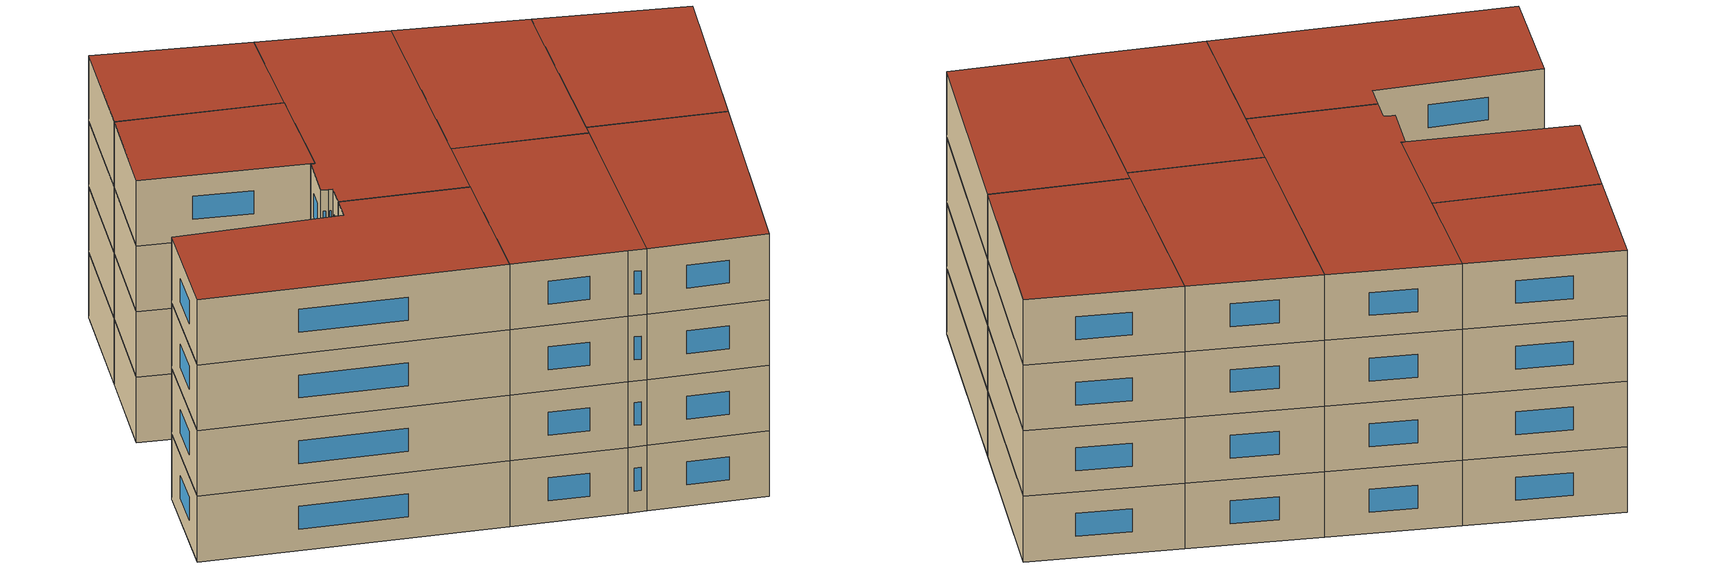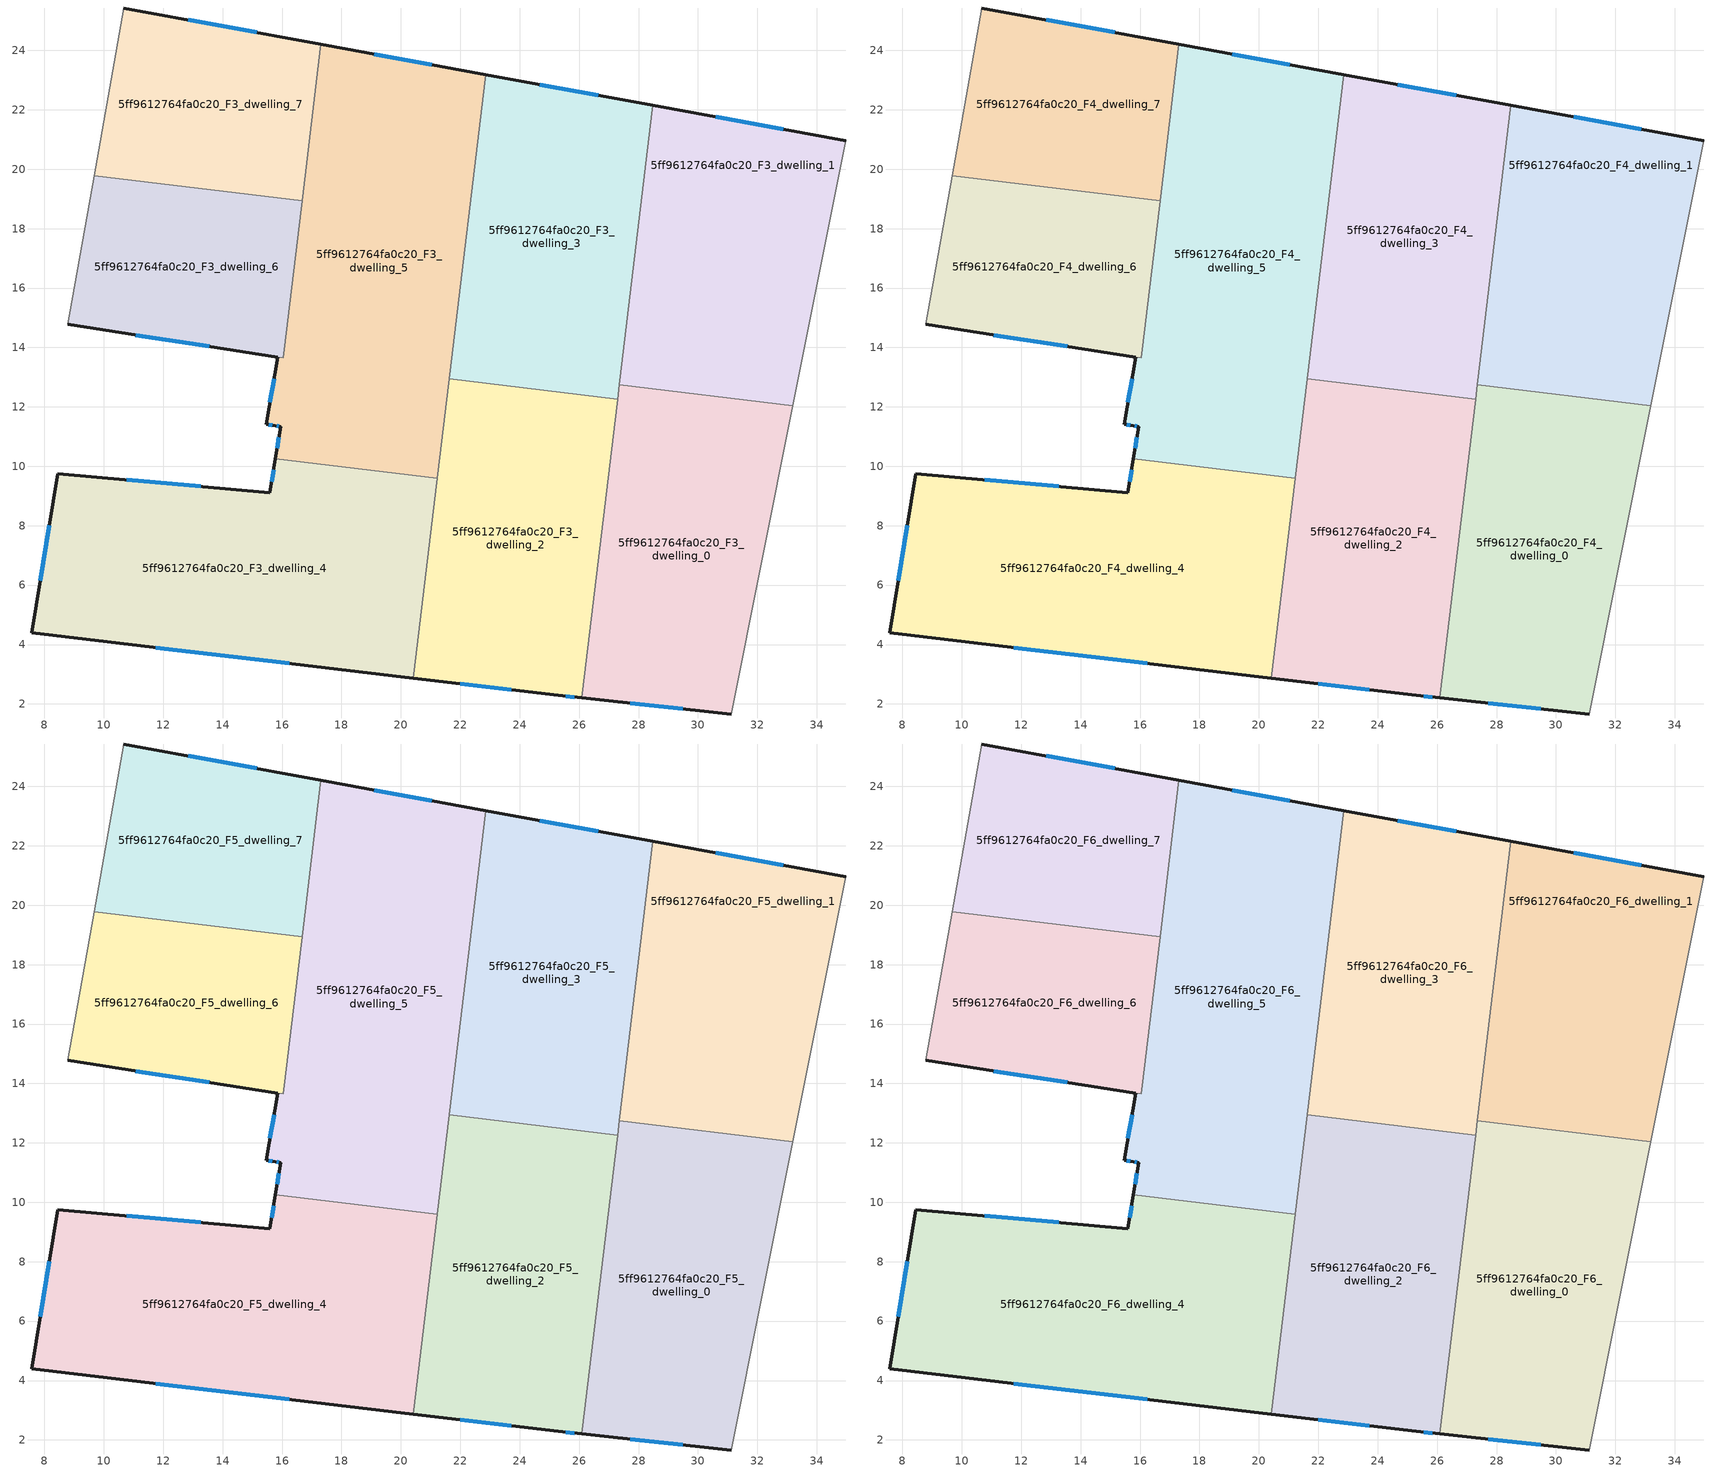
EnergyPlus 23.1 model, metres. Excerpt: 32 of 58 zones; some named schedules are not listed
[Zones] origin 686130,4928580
5ff9612764fa0c20_F3_dwelling_0
 floor to 5ff9612764fa0c20_F2_dwelling_0 (EU_floor_Construction): 33.2,12.04 31.12,1.66 26.09,2.2 27.35,12.74 z9
 wall outside (EU_wall_Construction): 26.09,2.2 31.12,1.66 z9:12
 wall adiabatic (EU_wall_Construction): 31.12,1.66 33.2,12.04 z9:12
 wall to 5ff9612764fa0c20_F3_dwelling_1 (EU_wall_Construction): 33.2,12.04 27.35,12.74 z9:12
 wall to 5ff9612764fa0c20_F3_dwelling_2 (EU_wall_Construction): 27.29,12.26 26.09,2.2 z9:12
 wall to 5ff9612764fa0c20_F3_dwelling_3 (EU_wall_Construction): 27.35,12.74 27.29,12.26 z9:12
 window (EU_Window_Construction): 27.73,2.03 29.48,1.84 z9.98:11.02
5ff9612764fa0c20_F3_dwelling_1
 floor to 5ff9612764fa0c20_F2_dwelling_1 (EU_floor_Construction): 34.98,20.96 33.2,12.04 27.35,12.74 28.48,22.15 z9
 wall outside (EU_wall_Construction): 34.98,20.96 28.48,22.15 z9:12
 wall adiabatic (EU_wall_Construction): 33.2,12.04 34.98,20.96 z9:12
 wall to 5ff9612764fa0c20_F3_dwelling_3 (EU_wall_Construction): 28.48,22.15 27.35,12.74 z9:12
 window (EU_Window_Construction): 32.86,21.34 30.59,21.76 z9.98:11.02
5ff9612764fa0c20_F3_dwelling_2
 floor to 5ff9612764fa0c20_F2_dwelling_2 (EU_floor_Construction): 27.29,12.26 26.09,2.2 25.3,2.29 20.42,2.87 21.62,12.94 z9
 wall outside (EU_wall_Construction): 20.42,2.87 25.3,2.29 26.09,2.2 z9:12
 wall to 5ff9612764fa0c20_F3_dwelling_3 (EU_wall_Construction): 27.29,12.26 21.62,12.94 z9:12
 wall to 5ff9612764fa0c20_F3_dwelling_4 (EU_wall_Construction): 21.22,9.6 20.42,2.87 z9:12
 wall to 5ff9612764fa0c20_F3_dwelling_5 (EU_wall_Construction): 21.62,12.94 21.22,9.6 z9:12
 window (EU_Window_Construction): 25.56,2.26 25.83,2.23 / 22.01,2.68 23.71,2.47 z9.98:11.02
5ff9612764fa0c20_F3_dwelling_3
 floor to 5ff9612764fa0c20_F2_dwelling_3 (EU_floor_Construction): 28.48,22.15 27.29,12.26 21.62,12.94 22.85,23.19 z9
 wall outside (EU_wall_Construction): 28.48,22.15 22.85,23.19 z9:12
 wall to 5ff9612764fa0c20_F3_dwelling_5 (EU_wall_Construction): 22.85,23.19 21.62,12.94 z9:12
 window (EU_Window_Construction): 26.65,22.49 24.68,22.85 z9.98:11.02
5ff9612764fa0c20_F3_dwelling_4
 floor to 5ff9612764fa0c20_F2_dwelling_4 (EU_floor_Construction): 21.22,9.6 20.42,2.87 7.57,4.4 8.45,9.76 15.59,9.12 15.77,10.25 z9
 wall outside (EU_wall_Construction): 15.77,10.25 15.59,9.12 8.45,9.76 7.57,4.4 20.42,2.87 z9:12
 wall to 5ff9612764fa0c20_F3_dwelling_5 (EU_wall_Construction): 21.22,9.6 15.77,10.25 z9:12
 window (EU_Window_Construction): 8.16,8.01 7.86,6.14 / 13.27,9.32 10.77,9.55 / 15.71,9.88 15.65,9.49 / 11.75,3.9 16.24,3.36 z9.98:11.02
5ff9612764fa0c20_F3_dwelling_5
 floor to 5ff9612764fa0c20_F2_dwelling_5 (EU_floor_Construction): 22.85,23.19 21.22,9.6 15.77,10.25 15.95,11.34 15.77,11.37 15.46,11.42 15.86,13.67 16.04,13.65 17.31,24.21 z9
 wall outside (EU_wall_Construction): 22.85,23.19 17.31,24.21 / 15.86,13.67 15.46,11.42 15.77,11.37 15.95,11.34 15.77,10.25 z9:12
 wall to 5ff9612764fa0c20_F3_dwelling_6 (EU_wall_Construction): 16.67,18.94 16.04,13.65 15.86,13.67 z9:12
 wall to 5ff9612764fa0c20_F3_dwelling_7 (EU_wall_Construction): 17.31,24.21 16.68,18.94 z9:12
 window (EU_Window_Construction): 21.05,23.52 19.11,23.88 / 15.89,10.98 15.83,10.61 / 15.83,11.36 15.89,11.35 / 15.56,11.4 15.67,11.38 / 15.73,12.94 15.59,12.15 z9.98:11.02
5ff9612764fa0c20_F3_dwelling_6
 floor to 5ff9612764fa0c20_F2_dwelling_6 (EU_floor_Construction): 16.68,18.94 16.04,13.65 15.85,13.68 8.78,14.78 9.67,19.78 z9
 wall outside (EU_wall_Construction): 8.78,14.78 15.85,13.68 z9:12
 wall adiabatic (EU_wall_Construction): 9.67,19.78 8.78,14.78 z9:12
 wall to 5ff9612764fa0c20_F3_dwelling_7 (EU_wall_Construction): 16.68,18.94 9.67,19.78 z9:12
 window (EU_Window_Construction): 11.08,14.42 13.55,14.03 z9.98:11.02
5ff9612764fa0c20_F3_dwelling_7
 floor to 5ff9612764fa0c20_F2_dwelling_7 (EU_floor_Construction): 17.31,24.21 16.68,18.94 9.67,19.78 10.68,25.43 z9
 wall outside (EU_wall_Construction): 17.31,24.21 10.68,25.43 z9:12
 wall adiabatic (EU_wall_Construction): 10.68,25.43 9.67,19.78 z9:12
 window (EU_Window_Construction): 15.15,24.6 12.83,25.03 z9.98:11.02
5ff9612764fa0c20_F4_dwelling_0
 floor to 5ff9612764fa0c20_F3_dwelling_0 (EU_floor_Construction): 33.2,12.04 31.12,1.66 26.09,2.2 27.35,12.74 z12
 wall outside (EU_wall_Construction): 26.09,2.2 31.12,1.66 z12:15
 wall adiabatic (EU_wall_Construction): 31.12,1.66 33.2,12.04 z12:15
 wall to 5ff9612764fa0c20_F4_dwelling_1 (EU_wall_Construction): 33.2,12.04 27.35,12.74 z12:15
 wall to 5ff9612764fa0c20_F4_dwelling_2 (EU_wall_Construction): 27.29,12.26 26.09,2.2 z12:15
 wall to 5ff9612764fa0c20_F4_dwelling_3 (EU_wall_Construction): 27.35,12.74 27.29,12.26 z12:15
 window (EU_Window_Construction): 27.73,2.03 29.48,1.84 z12.98:14.02
5ff9612764fa0c20_F4_dwelling_1
 floor to 5ff9612764fa0c20_F3_dwelling_1 (EU_floor_Construction): 34.98,20.96 33.2,12.04 27.35,12.74 28.48,22.15 z12
 wall outside (EU_wall_Construction): 34.98,20.96 28.48,22.15 z12:15
 wall adiabatic (EU_wall_Construction): 33.2,12.04 34.98,20.96 z12:15
 wall to 5ff9612764fa0c20_F4_dwelling_3 (EU_wall_Construction): 28.48,22.15 27.35,12.74 z12:15
 window (EU_Window_Construction): 32.86,21.34 30.59,21.76 z12.98:14.02
5ff9612764fa0c20_F4_dwelling_2
 floor to 5ff9612764fa0c20_F3_dwelling_2 (EU_floor_Construction): 27.29,12.26 26.09,2.2 25.3,2.29 20.42,2.87 21.62,12.94 z12
 wall outside (EU_wall_Construction): 20.42,2.87 25.3,2.29 26.09,2.2 z12:15
 wall to 5ff9612764fa0c20_F4_dwelling_3 (EU_wall_Construction): 27.29,12.26 21.62,12.94 z12:15
 wall to 5ff9612764fa0c20_F4_dwelling_4 (EU_wall_Construction): 21.22,9.6 20.42,2.87 z12:15
 wall to 5ff9612764fa0c20_F4_dwelling_5 (EU_wall_Construction): 21.62,12.94 21.22,9.6 z12:15
 window (EU_Window_Construction): 25.56,2.26 25.83,2.23 / 22.01,2.68 23.71,2.47 z12.98:14.02
5ff9612764fa0c20_F4_dwelling_3
 floor to 5ff9612764fa0c20_F3_dwelling_3 (EU_floor_Construction): 28.48,22.15 27.29,12.26 21.62,12.94 22.85,23.19 z12
 wall outside (EU_wall_Construction): 28.48,22.15 22.85,23.19 z12:15
 wall to 5ff9612764fa0c20_F4_dwelling_5 (EU_wall_Construction): 22.85,23.19 21.62,12.94 z12:15
 window (EU_Window_Construction): 26.65,22.49 24.68,22.85 z12.98:14.02
5ff9612764fa0c20_F4_dwelling_4
 floor to 5ff9612764fa0c20_F3_dwelling_4 (EU_floor_Construction): 21.22,9.6 20.42,2.87 7.57,4.4 8.45,9.76 15.59,9.12 15.77,10.25 z12
 wall outside (EU_wall_Construction): 15.77,10.25 15.59,9.12 8.45,9.76 7.57,4.4 20.42,2.87 z12:15
 wall to 5ff9612764fa0c20_F4_dwelling_5 (EU_wall_Construction): 21.22,9.6 15.77,10.25 z12:15
 window (EU_Window_Construction): 8.16,8.01 7.86,6.14 / 13.27,9.32 10.77,9.55 / 15.71,9.88 15.65,9.49 / 11.75,3.9 16.24,3.36 z12.98:14.02
5ff9612764fa0c20_F4_dwelling_5
 floor to 5ff9612764fa0c20_F3_dwelling_5 (EU_floor_Construction): 22.85,23.19 21.22,9.6 15.77,10.25 15.95,11.34 15.77,11.37 15.46,11.42 15.86,13.67 16.04,13.65 17.31,24.21 z12
 wall outside (EU_wall_Construction): 22.85,23.19 17.31,24.21 / 15.86,13.67 15.46,11.42 15.77,11.37 15.95,11.34 15.77,10.25 z12:15
 wall to 5ff9612764fa0c20_F4_dwelling_6 (EU_wall_Construction): 16.67,18.94 16.04,13.65 15.86,13.67 z12:15
 wall to 5ff9612764fa0c20_F4_dwelling_7 (EU_wall_Construction): 17.31,24.21 16.68,18.94 z12:15
 window (EU_Window_Construction): 21.05,23.52 19.11,23.88 / 15.89,10.98 15.83,10.61 / 15.83,11.36 15.89,11.35 / 15.56,11.4 15.67,11.38 / 15.73,12.94 15.59,12.15 z12.98:14.02
5ff9612764fa0c20_F4_dwelling_6
 floor to 5ff9612764fa0c20_F3_dwelling_6 (EU_floor_Construction): 16.68,18.94 16.04,13.65 15.85,13.68 8.78,14.78 9.67,19.78 z12
 wall outside (EU_wall_Construction): 8.78,14.78 15.85,13.68 z12:15
 wall adiabatic (EU_wall_Construction): 9.67,19.78 8.78,14.78 z12:15
 wall to 5ff9612764fa0c20_F4_dwelling_7 (EU_wall_Construction): 16.68,18.94 9.67,19.78 z12:15
 window (EU_Window_Construction): 11.08,14.42 13.55,14.03 z12.98:14.02
5ff9612764fa0c20_F4_dwelling_7
 floor to 5ff9612764fa0c20_F3_dwelling_7 (EU_floor_Construction): 17.31,24.21 16.68,18.94 9.67,19.78 10.68,25.43 z12
 wall outside (EU_wall_Construction): 17.31,24.21 10.68,25.43 z12:15
 wall adiabatic (EU_wall_Construction): 10.68,25.43 9.67,19.78 z12:15
 window (EU_Window_Construction): 15.15,24.6 12.83,25.03 z12.98:14.02
5ff9612764fa0c20_F5_dwelling_0
 floor to 5ff9612764fa0c20_F4_dwelling_0 (EU_floor_Construction): 33.2,12.04 31.12,1.66 26.09,2.2 27.35,12.74 z15
 wall outside (EU_wall_Construction): 26.09,2.2 31.12,1.66 z15:18
 wall adiabatic (EU_wall_Construction): 31.12,1.66 33.2,12.04 z15:18
 wall to 5ff9612764fa0c20_F5_dwelling_1 (EU_wall_Construction): 33.2,12.04 27.35,12.74 z15:18
 wall to 5ff9612764fa0c20_F5_dwelling_2 (EU_wall_Construction): 27.29,12.26 26.09,2.2 z15:18
 wall to 5ff9612764fa0c20_F5_dwelling_3 (EU_wall_Construction): 27.35,12.74 27.29,12.26 z15:18
 window (EU_Window_Construction): 27.73,2.03 29.48,1.84 z15.98:17.02
5ff9612764fa0c20_F5_dwelling_1
 floor to 5ff9612764fa0c20_F4_dwelling_1 (EU_floor_Construction): 34.98,20.96 33.2,12.04 27.35,12.74 28.48,22.15 z15
 wall outside (EU_wall_Construction): 34.98,20.96 28.48,22.15 z15:18
 wall adiabatic (EU_wall_Construction): 33.2,12.04 34.98,20.96 z15:18
 wall to 5ff9612764fa0c20_F5_dwelling_3 (EU_wall_Construction): 28.48,22.15 27.35,12.74 z15:18
 window (EU_Window_Construction): 32.86,21.34 30.59,21.76 z15.98:17.02
5ff9612764fa0c20_F5_dwelling_2
 floor to 5ff9612764fa0c20_F4_dwelling_2 (EU_floor_Construction): 27.29,12.26 26.09,2.2 25.3,2.29 20.42,2.87 21.62,12.94 z15
 wall outside (EU_wall_Construction): 20.42,2.87 25.3,2.29 26.09,2.2 z15:18
 wall to 5ff9612764fa0c20_F5_dwelling_3 (EU_wall_Construction): 27.29,12.26 21.62,12.94 z15:18
 wall to 5ff9612764fa0c20_F5_dwelling_4 (EU_wall_Construction): 21.22,9.6 20.42,2.87 z15:18
 wall to 5ff9612764fa0c20_F5_dwelling_5 (EU_wall_Construction): 21.62,12.94 21.22,9.6 z15:18
 window (EU_Window_Construction): 25.56,2.26 25.83,2.23 / 22.01,2.68 23.71,2.47 z15.98:17.02
5ff9612764fa0c20_F5_dwelling_3
 floor to 5ff9612764fa0c20_F4_dwelling_3 (EU_floor_Construction): 28.48,22.15 27.29,12.26 21.62,12.94 22.85,23.19 z15
 wall outside (EU_wall_Construction): 28.48,22.15 22.85,23.19 z15:18
 wall to 5ff9612764fa0c20_F5_dwelling_5 (EU_wall_Construction): 22.85,23.19 21.62,12.94 z15:18
 window (EU_Window_Construction): 26.65,22.49 24.68,22.85 z15.98:17.02
5ff9612764fa0c20_F5_dwelling_4
 floor to 5ff9612764fa0c20_F4_dwelling_4 (EU_floor_Construction): 21.22,9.6 20.42,2.87 7.57,4.4 8.45,9.76 15.59,9.12 15.77,10.25 z15
 wall outside (EU_wall_Construction): 15.77,10.25 15.59,9.12 8.45,9.76 7.57,4.4 20.42,2.87 z15:18
 wall to 5ff9612764fa0c20_F5_dwelling_5 (EU_wall_Construction): 21.22,9.6 15.77,10.25 z15:18
 window (EU_Window_Construction): 8.16,8.01 7.86,6.14 / 13.27,9.32 10.77,9.55 / 15.71,9.88 15.65,9.49 / 11.75,3.9 16.24,3.36 z15.98:17.02
5ff9612764fa0c20_F5_dwelling_5
 floor to 5ff9612764fa0c20_F4_dwelling_5 (EU_floor_Construction): 22.85,23.19 21.22,9.6 15.77,10.25 15.95,11.34 15.77,11.37 15.46,11.42 15.86,13.67 16.04,13.65 17.31,24.21 z15
 wall outside (EU_wall_Construction): 22.85,23.19 17.31,24.21 / 15.86,13.67 15.46,11.42 15.77,11.37 15.95,11.34 15.77,10.25 z15:18
 wall to 5ff9612764fa0c20_F5_dwelling_6 (EU_wall_Construction): 16.67,18.94 16.04,13.65 15.86,13.67 z15:18
 wall to 5ff9612764fa0c20_F5_dwelling_7 (EU_wall_Construction): 17.31,24.21 16.68,18.94 z15:18
 window (EU_Window_Construction): 21.05,23.52 19.11,23.88 / 15.89,10.98 15.83,10.61 / 15.83,11.36 15.89,11.35 / 15.56,11.4 15.67,11.38 / 15.73,12.94 15.59,12.15 z15.98:17.02
5ff9612764fa0c20_F5_dwelling_6
 floor to 5ff9612764fa0c20_F4_dwelling_6 (EU_floor_Construction): 16.68,18.94 16.04,13.65 15.85,13.68 8.78,14.78 9.67,19.78 z15
 wall outside (EU_wall_Construction): 8.78,14.78 15.85,13.68 z15:18
 wall adiabatic (EU_wall_Construction): 9.67,19.78 8.78,14.78 z15:18
 wall to 5ff9612764fa0c20_F5_dwelling_7 (EU_wall_Construction): 16.68,18.94 9.67,19.78 z15:18
 window (EU_Window_Construction): 11.08,14.42 13.55,14.03 z15.98:17.02
5ff9612764fa0c20_F5_dwelling_7
 floor to 5ff9612764fa0c20_F4_dwelling_7 (EU_floor_Construction): 17.31,24.21 16.68,18.94 9.67,19.78 10.68,25.43 z15
 wall outside (EU_wall_Construction): 17.31,24.21 10.68,25.43 z15:18
 wall adiabatic (EU_wall_Construction): 10.68,25.43 9.67,19.78 z15:18
 window (EU_Window_Construction): 15.15,24.6 12.83,25.03 z15.98:17.02
5ff9612764fa0c20_F6_dwelling_0
 floor to 5ff9612764fa0c20_F5_dwelling_0 (EU_floor_Construction): 33.2,12.04 31.12,1.66 26.09,2.2 27.35,12.74 z18
 wall outside (EU_wall_Construction): 26.09,2.2 31.12,1.66 z18:21
 wall adiabatic (EU_wall_Construction): 31.12,1.66 33.2,12.04 z18:21
 wall to 5ff9612764fa0c20_F6_dwelling_1 (EU_wall_Construction): 33.2,12.04 27.35,12.74 z18:21
 wall to 5ff9612764fa0c20_F6_dwelling_2 (EU_wall_Construction): 27.29,12.26 26.09,2.2 z18:21
 wall to 5ff9612764fa0c20_F6_dwelling_3 (EU_wall_Construction): 27.35,12.74 27.29,12.26 z18:21
 window (EU_Window_Construction): 27.73,2.03 29.48,1.84 z18.98:20.02
 roof outside (EU_roof_Construction): 31.12,1.66 33.2,12.04 27.35,12.74 26.09,2.2 z21
5ff9612764fa0c20_F6_dwelling_1
 floor to 5ff9612764fa0c20_F5_dwelling_1 (EU_floor_Construction): 34.98,20.96 33.2,12.04 27.35,12.74 28.48,22.15 z18
 wall outside (EU_wall_Construction): 34.98,20.96 28.48,22.15 z18:21
 wall adiabatic (EU_wall_Construction): 33.2,12.04 34.98,20.96 z18:21
 wall to 5ff9612764fa0c20_F6_dwelling_3 (EU_wall_Construction): 28.48,22.15 27.35,12.74 z18:21
 window (EU_Window_Construction): 32.86,21.34 30.59,21.76 z18.98:20.02
 roof outside (EU_roof_Construction): 33.2,12.04 34.98,20.96 28.48,22.15 27.35,12.74 z21
5ff9612764fa0c20_F6_dwelling_2
 floor to 5ff9612764fa0c20_F5_dwelling_2 (EU_floor_Construction): 27.29,12.26 26.09,2.2 25.3,2.29 20.42,2.87 21.62,12.94 z18
 wall outside (EU_wall_Construction): 20.42,2.87 25.3,2.29 26.09,2.2 z18:21
 wall to 5ff9612764fa0c20_F6_dwelling_3 (EU_wall_Construction): 27.29,12.26 21.62,12.94 z18:21
 wall to 5ff9612764fa0c20_F6_dwelling_4 (EU_wall_Construction): 21.22,9.6 20.42,2.87 z18:21
 wall to 5ff9612764fa0c20_F6_dwelling_5 (EU_wall_Construction): 21.62,12.94 21.22,9.6 z18:21
 window (EU_Window_Construction): 25.56,2.26 25.83,2.23 / 22.01,2.68 23.71,2.47 z18.98:20.02
 roof outside (EU_roof_Construction): 26.09,2.2 27.29,12.26 21.62,12.94 20.42,2.87 25.3,2.29 z21
5ff9612764fa0c20_F6_dwelling_3
 floor to 5ff9612764fa0c20_F5_dwelling_3 (EU_floor_Construction): 28.48,22.15 27.29,12.26 21.62,12.94 22.85,23.19 z18
 wall outside (EU_wall_Construction): 28.48,22.15 22.85,23.19 z18:21
 wall to 5ff9612764fa0c20_F6_dwelling_5 (EU_wall_Construction): 22.85,23.19 21.62,12.94 z18:21
 window (EU_Window_Construction): 26.65,22.49 24.68,22.85 z18.98:20.02
 roof outside (EU_roof_Construction): 27.29,12.26 28.48,22.15 22.85,23.19 21.62,12.94 z21
5ff9612764fa0c20_F6_dwelling_4
 floor to 5ff9612764fa0c20_F5_dwelling_4 (EU_floor_Construction): 21.22,9.6 20.42,2.87 7.57,4.4 8.45,9.76 15.59,9.12 15.77,10.25 z18
 wall outside (EU_wall_Construction): 15.77,10.25 15.59,9.12 8.45,9.76 7.57,4.4 20.42,2.87 z18:21
 wall to 5ff9612764fa0c20_F6_dwelling_5 (EU_wall_Construction): 21.22,9.6 15.77,10.25 z18:21
 window (EU_Window_Construction): 8.16,8.01 7.86,6.14 / 13.27,9.32 10.77,9.55 / 15.71,9.88 15.65,9.49 / 11.75,3.9 16.24,3.36 z18.98:20.02
 roof outside (EU_roof_Construction): 20.42,2.87 21.22,9.6 15.77,10.25 15.59,9.12 8.45,9.76 7.57,4.4 z21
5ff9612764fa0c20_F6_dwelling_5
 floor to 5ff9612764fa0c20_F5_dwelling_5 (EU_floor_Construction): 22.85,23.19 21.22,9.6 15.77,10.25 15.95,11.34 15.77,11.37 15.46,11.42 15.86,13.67 16.04,13.65 17.31,24.21 z18
 wall outside (EU_wall_Construction): 22.85,23.19 17.31,24.21 / 15.86,13.67 15.46,11.42 15.77,11.37 15.95,11.34 15.77,10.25 z18:21
 wall to 5ff9612764fa0c20_F6_dwelling_6 (EU_wall_Construction): 16.67,18.94 16.04,13.65 15.86,13.67 z18:21
 wall to 5ff9612764fa0c20_F6_dwelling_7 (EU_wall_Construction): 17.31,24.21 16.68,18.94 z18:21
 window (EU_Window_Construction): 21.05,23.52 19.11,23.88 / 15.89,10.98 15.83,10.61 / 15.83,11.36 15.89,11.35 / 15.56,11.4 15.67,11.38 / 15.73,12.94 15.59,12.15 z18.98:20.02
 roof outside (EU_roof_Construction): 21.22,9.6 22.85,23.19 17.31,24.21 16.04,13.65 15.86,13.67 15.46,11.42 15.77,11.37 15.95,11.34 15.77,10.25 z21
5ff9612764fa0c20_F6_dwelling_6
 floor to 5ff9612764fa0c20_F5_dwelling_6 (EU_floor_Construction): 16.68,18.94 16.04,13.65 15.85,13.68 8.78,14.78 9.67,19.78 z18
 wall outside (EU_wall_Construction): 8.78,14.78 15.85,13.68 z18:21
 wall adiabatic (EU_wall_Construction): 9.67,19.78 8.78,14.78 z18:21
 wall to 5ff9612764fa0c20_F6_dwelling_7 (EU_wall_Construction): 16.68,18.94 9.67,19.78 z18:21
 window (EU_Window_Construction): 11.08,14.42 13.55,14.03 z18.98:20.02
 roof outside (EU_roof_Construction): 16.04,13.65 16.68,18.94 9.67,19.78 8.78,14.78 15.85,13.68 z21
5ff9612764fa0c20_F6_dwelling_7
 floor to 5ff9612764fa0c20_F5_dwelling_7 (EU_floor_Construction): 17.31,24.21 16.68,18.94 9.67,19.78 10.68,25.43 z18
 wall outside (EU_wall_Construction): 17.31,24.21 10.68,25.43 z18:21
 wall adiabatic (EU_wall_Construction): 10.68,25.43 9.67,19.78 z18:21
 window (EU_Window_Construction): 15.15,24.6 12.83,25.03 z18.98:20.02
 roof outside (EU_roof_Construction): 16.68,18.94 17.31,24.21 10.68,25.43 9.67,19.78 z21
[Building]
EU S2 Campaign: North Axis=0; Terrain=City; Solar Distribution=FullExterior
[Site:Location]
Bologna: Latitude=44.5; Longitude=11.25; Time Zone=1; Elevation=37
[SizingPeriod:WeatherFileDays]
AnnualSizingPeriod: Begin Month=1; Begin Day of Month=1; End Month=12; End Day of Month=31; Day of Week for Start Day=Monday; Use Weather File Daylight Saving Period=No; Use Weather File Rain and Snow Indicators=No
[MATERIAL]
EU_InternalMass_Material: Roughness=MediumRough; Thickness=0.1; Conductivity=1; Density=1800; Specific Heat=900; Thermal Absorptance=0.9; Solar Absorptance=0.7; Visible Absorptance=0.7
[MATERIAL:NOMASS] Roughness=MediumRough; Thermal Absorptance=0.9; Solar Absorptance=0.7; Visible Absorptance=0.7
Name | Thermal Resistance
EU_wall_NoMass | 0.905828
EU_roof_NoMass | 0.37593
EU_floor_NoMass | 0.67114
[WINDOWMATERIAL:SIMPLEGLAZINGSYSTEM]
EU_Window_SimpleGlazing: UFactor=4.52486; Solar Heat Gain Coefficient=0.85; Visible Transmittance=0.85
[CONSTRUCTION]
EU_wall_Construction: EU_wall_NoMass
EU_roof_Construction: EU_roof_NoMass
EU_floor_Construction: EU_floor_NoMass
EU_Window_Construction: EU_Window_SimpleGlazing
EU_InternalMass_Construction: EU_InternalMass_Material
[ZONE] Type=1; Multiplier=1; Ceiling Height=autocalculate; Floor Area=autocalculate; Part of Total Floor Area=Yes
Name | Volume
5ff9612764fa0c20_F3_dwelling_0; 5ff9612764fa0c20_F4_dwelling_0; 5ff9612764fa0c20_F5_dwelling_0; 5ff9612764fa0c20_F6_dwelling_0 | 173.741
5ff9612764fa0c20_F3_dwelling_1; 5ff9612764fa0c20_F4_dwelling_1; 5ff9612764fa0c20_F5_dwelling_1; 5ff9612764fa0c20_F6_dwelling_1 | 173.746
5ff9612764fa0c20_F3_dwelling_2; 5ff9612764fa0c20_F4_dwelling_2; 5ff9612764fa0c20_F5_dwelling_2; 5ff9612764fa0c20_F6_dwelling_2 | 173.757
5ff9612764fa0c20_F3_dwelling_3; 5ff9612764fa0c20_F4_dwelling_3; 5ff9612764fa0c20_F5_dwelling_3; 5ff9612764fa0c20_F6_dwelling_3 | 173.764
5ff9612764fa0c20_F3_dwelling_4; 5ff9612764fa0c20_F4_dwelling_4; 5ff9612764fa0c20_F5_dwelling_4; 5ff9612764fa0c20_F6_dwelling_4 | 233.413
5ff9612764fa0c20_F3_dwelling_5; 5ff9612764fa0c20_F4_dwelling_5; 5ff9612764fa0c20_F5_dwelling_5; 5ff9612764fa0c20_F6_dwelling_5 | 235.134
5ff9612764fa0c20_F3_dwelling_6; 5ff9612764fa0c20_F4_dwelling_6; 5ff9612764fa0c20_F5_dwelling_6; 5ff9612764fa0c20_F6_dwelling_6 | 112.392
5ff9612764fa0c20_F3_dwelling_7; 5ff9612764fa0c20_F4_dwelling_7; 5ff9612764fa0c20_F5_dwelling_7; 5ff9612764fa0c20_F6_dwelling_7 | 114.105
[INTERNALMASS] Construction=EU_InternalMass_Construction
Name | Zone or ZoneList | Surface Area
5ff9612764fa0c20_F3_dwelling_0_EU_InternalMass | 5ff9612764fa0c20_F3_dwelling_0 | 57.9125
5ff9612764fa0c20_F3_dwelling_1_EU_InternalMass | 5ff9612764fa0c20_F3_dwelling_1 | 57.9165
5ff9612764fa0c20_F3_dwelling_2_EU_InternalMass | 5ff9612764fa0c20_F3_dwelling_2 | 57.922
5ff9612764fa0c20_F3_dwelling_3_EU_InternalMass | 5ff9612764fa0c20_F3_dwelling_3 | 57.9203
5ff9612764fa0c20_F3_dwelling_4_EU_InternalMass | 5ff9612764fa0c20_F3_dwelling_4 | 77.8039
5ff9612764fa0c20_F3_dwelling_5_EU_InternalMass | 5ff9612764fa0c20_F3_dwelling_5 | 78.3784
5ff9612764fa0c20_F3_dwelling_6_EU_InternalMass | 5ff9612764fa0c20_F3_dwelling_6 | 37.4669
5ff9612764fa0c20_F3_dwelling_7_EU_InternalMass | 5ff9612764fa0c20_F3_dwelling_7 | 38.0348
5ff9612764fa0c20_F4_dwelling_0_EU_InternalMass | 5ff9612764fa0c20_F4_dwelling_0 | 57.9125
5ff9612764fa0c20_F4_dwelling_1_EU_InternalMass | 5ff9612764fa0c20_F4_dwelling_1 | 57.9165
5ff9612764fa0c20_F4_dwelling_2_EU_InternalMass | 5ff9612764fa0c20_F4_dwelling_2 | 57.922
5ff9612764fa0c20_F4_dwelling_3_EU_InternalMass | 5ff9612764fa0c20_F4_dwelling_3 | 57.9203
5ff9612764fa0c20_F4_dwelling_4_EU_InternalMass | 5ff9612764fa0c20_F4_dwelling_4 | 77.8039
5ff9612764fa0c20_F4_dwelling_5_EU_InternalMass | 5ff9612764fa0c20_F4_dwelling_5 | 78.3784
5ff9612764fa0c20_F4_dwelling_6_EU_InternalMass | 5ff9612764fa0c20_F4_dwelling_6 | 37.4669
5ff9612764fa0c20_F4_dwelling_7_EU_InternalMass | 5ff9612764fa0c20_F4_dwelling_7 | 38.0348
5ff9612764fa0c20_F5_dwelling_0_EU_InternalMass | 5ff9612764fa0c20_F5_dwelling_0 | 57.9125
5ff9612764fa0c20_F5_dwelling_1_EU_InternalMass | 5ff9612764fa0c20_F5_dwelling_1 | 57.9165
5ff9612764fa0c20_F5_dwelling_2_EU_InternalMass | 5ff9612764fa0c20_F5_dwelling_2 | 57.922
5ff9612764fa0c20_F5_dwelling_3_EU_InternalMass | 5ff9612764fa0c20_F5_dwelling_3 | 57.9203
5ff9612764fa0c20_F5_dwelling_4_EU_InternalMass | 5ff9612764fa0c20_F5_dwelling_4 | 77.8039
5ff9612764fa0c20_F5_dwelling_5_EU_InternalMass | 5ff9612764fa0c20_F5_dwelling_5 | 78.3784
5ff9612764fa0c20_F5_dwelling_6_EU_InternalMass | 5ff9612764fa0c20_F5_dwelling_6 | 37.4669
5ff9612764fa0c20_F5_dwelling_7_EU_InternalMass | 5ff9612764fa0c20_F5_dwelling_7 | 38.0348
5ff9612764fa0c20_F6_dwelling_0_EU_InternalMass | 5ff9612764fa0c20_F6_dwelling_0 | 57.9125
5ff9612764fa0c20_F6_dwelling_1_EU_InternalMass | 5ff9612764fa0c20_F6_dwelling_1 | 57.9165
5ff9612764fa0c20_F6_dwelling_2_EU_InternalMass | 5ff9612764fa0c20_F6_dwelling_2 | 57.922
5ff9612764fa0c20_F6_dwelling_3_EU_InternalMass | 5ff9612764fa0c20_F6_dwelling_3 | 57.9203
5ff9612764fa0c20_F6_dwelling_4_EU_InternalMass | 5ff9612764fa0c20_F6_dwelling_4 | 77.8039
5ff9612764fa0c20_F6_dwelling_5_EU_InternalMass | 5ff9612764fa0c20_F6_dwelling_5 | 78.3784
5ff9612764fa0c20_F6_dwelling_6_EU_InternalMass | 5ff9612764fa0c20_F6_dwelling_6 | 37.4669
5ff9612764fa0c20_F6_dwelling_7_EU_InternalMass | 5ff9612764fa0c20_F6_dwelling_7 | 38.0348
[OTHEREQUIPMENT] Fuel Type=Electricity; Design Level Calculation Method=Watts/Area; Power per Zone Floor Area=1; Fraction Latent=0; Fraction Radiant=0; Fraction Lost=0; Carbon Dioxide Generation Rate=0; EndUse Subcategory=EU_Step8_InternalGains
Name | Zone or ZoneList or Space or SpaceList | Schedule
EU_Step8_InternalGain_5ff9612764fa0c20_F3_dwelling_0_f000 | 5ff9612764fa0c20_F3_dwelling_0 | EU_Step8_GainSchedule_5ff9612764fa0c20_F3_dwelling_0_f000
EU_Step8_InternalGain_5ff9612764fa0c20_F3_dwelling_1_f000 | 5ff9612764fa0c20_F3_dwelling_1 | EU_Step8_GainSchedule_5ff9612764fa0c20_F3_dwelling_1_f000
EU_Step8_InternalGain_5ff9612764fa0c20_F3_dwelling_2_f000 | 5ff9612764fa0c20_F3_dwelling_2 | EU_Step8_GainSchedule_5ff9612764fa0c20_F3_dwelling_2_f000
EU_Step8_InternalGain_5ff9612764fa0c20_F3_dwelling_3_f000 | 5ff9612764fa0c20_F3_dwelling_3 | EU_Step8_GainSchedule_5ff9612764fa0c20_F3_dwelling_3_f000
EU_Step8_InternalGain_5ff9612764fa0c20_F3_dwelling_4_f000 | 5ff9612764fa0c20_F3_dwelling_4 | EU_Step8_GainSchedule_5ff9612764fa0c20_F3_dwelling_4_f000
EU_Step8_InternalGain_5ff9612764fa0c20_F3_dwelling_5_f000 | 5ff9612764fa0c20_F3_dwelling_5 | EU_Step8_GainSchedule_5ff9612764fa0c20_F3_dwelling_5_f000
EU_Step8_InternalGain_5ff9612764fa0c20_F3_dwelling_6_f000 | 5ff9612764fa0c20_F3_dwelling_6 | EU_Step8_GainSchedule_5ff9612764fa0c20_F3_dwelling_6_f000
EU_Step8_InternalGain_5ff9612764fa0c20_F3_dwelling_7_f000 | 5ff9612764fa0c20_F3_dwelling_7 | EU_Step8_GainSchedule_5ff9612764fa0c20_F3_dwelling_7_f000
EU_Step8_InternalGain_5ff9612764fa0c20_F4_dwelling_0_f000 | 5ff9612764fa0c20_F4_dwelling_0 | EU_Step8_GainSchedule_5ff9612764fa0c20_F4_dwelling_0_f000
EU_Step8_InternalGain_5ff9612764fa0c20_F4_dwelling_1_f000 | 5ff9612764fa0c20_F4_dwelling_1 | EU_Step8_GainSchedule_5ff9612764fa0c20_F4_dwelling_1_f000
EU_Step8_InternalGain_5ff9612764fa0c20_F4_dwelling_2_f000 | 5ff9612764fa0c20_F4_dwelling_2 | EU_Step8_GainSchedule_5ff9612764fa0c20_F4_dwelling_2_f000
EU_Step8_InternalGain_5ff9612764fa0c20_F4_dwelling_3_f000 | 5ff9612764fa0c20_F4_dwelling_3 | EU_Step8_GainSchedule_5ff9612764fa0c20_F4_dwelling_3_f000
EU_Step8_InternalGain_5ff9612764fa0c20_F4_dwelling_4_f000 | 5ff9612764fa0c20_F4_dwelling_4 | EU_Step8_GainSchedule_5ff9612764fa0c20_F4_dwelling_4_f000
EU_Step8_InternalGain_5ff9612764fa0c20_F4_dwelling_5_f000 | 5ff9612764fa0c20_F4_dwelling_5 | EU_Step8_GainSchedule_5ff9612764fa0c20_F4_dwelling_5_f000
EU_Step8_InternalGain_5ff9612764fa0c20_F4_dwelling_6_f000 | 5ff9612764fa0c20_F4_dwelling_6 | EU_Step8_GainSchedule_5ff9612764fa0c20_F4_dwelling_6_f000
EU_Step8_InternalGain_5ff9612764fa0c20_F4_dwelling_7_f000 | 5ff9612764fa0c20_F4_dwelling_7 | EU_Step8_GainSchedule_5ff9612764fa0c20_F4_dwelling_7_f000
EU_Step8_InternalGain_5ff9612764fa0c20_F5_dwelling_0_f000 | 5ff9612764fa0c20_F5_dwelling_0 | EU_Step8_GainSchedule_5ff9612764fa0c20_F5_dwelling_0_f000
EU_Step8_InternalGain_5ff9612764fa0c20_F5_dwelling_1_f000 | 5ff9612764fa0c20_F5_dwelling_1 | EU_Step8_GainSchedule_5ff9612764fa0c20_F5_dwelling_1_f000
EU_Step8_InternalGain_5ff9612764fa0c20_F5_dwelling_2_f000 | 5ff9612764fa0c20_F5_dwelling_2 | EU_Step8_GainSchedule_5ff9612764fa0c20_F5_dwelling_2_f000
EU_Step8_InternalGain_5ff9612764fa0c20_F5_dwelling_3_f000 | 5ff9612764fa0c20_F5_dwelling_3 | EU_Step8_GainSchedule_5ff9612764fa0c20_F5_dwelling_3_f000
EU_Step8_InternalGain_5ff9612764fa0c20_F5_dwelling_4_f000 | 5ff9612764fa0c20_F5_dwelling_4 | EU_Step8_GainSchedule_5ff9612764fa0c20_F5_dwelling_4_f000
EU_Step8_InternalGain_5ff9612764fa0c20_F5_dwelling_5_f000 | 5ff9612764fa0c20_F5_dwelling_5 | EU_Step8_GainSchedule_5ff9612764fa0c20_F5_dwelling_5_f000
EU_Step8_InternalGain_5ff9612764fa0c20_F5_dwelling_6_f000 | 5ff9612764fa0c20_F5_dwelling_6 | EU_Step8_GainSchedule_5ff9612764fa0c20_F5_dwelling_6_f000
EU_Step8_InternalGain_5ff9612764fa0c20_F5_dwelling_7_f000 | 5ff9612764fa0c20_F5_dwelling_7 | EU_Step8_GainSchedule_5ff9612764fa0c20_F5_dwelling_7_f000
EU_Step8_InternalGain_5ff9612764fa0c20_F6_dwelling_0_f000 | 5ff9612764fa0c20_F6_dwelling_0 | EU_Step8_GainSchedule_5ff9612764fa0c20_F6_dwelling_0_f000
EU_Step8_InternalGain_5ff9612764fa0c20_F6_dwelling_1_f000 | 5ff9612764fa0c20_F6_dwelling_1 | EU_Step8_GainSchedule_5ff9612764fa0c20_F6_dwelling_1_f000
EU_Step8_InternalGain_5ff9612764fa0c20_F6_dwelling_2_f000 | 5ff9612764fa0c20_F6_dwelling_2 | EU_Step8_GainSchedule_5ff9612764fa0c20_F6_dwelling_2_f000
EU_Step8_InternalGain_5ff9612764fa0c20_F6_dwelling_3_f000 | 5ff9612764fa0c20_F6_dwelling_3 | EU_Step8_GainSchedule_5ff9612764fa0c20_F6_dwelling_3_f000
EU_Step8_InternalGain_5ff9612764fa0c20_F6_dwelling_4_f000 | 5ff9612764fa0c20_F6_dwelling_4 | EU_Step8_GainSchedule_5ff9612764fa0c20_F6_dwelling_4_f000
EU_Step8_InternalGain_5ff9612764fa0c20_F6_dwelling_5_f000 | 5ff9612764fa0c20_F6_dwelling_5 | EU_Step8_GainSchedule_5ff9612764fa0c20_F6_dwelling_5_f000
EU_Step8_InternalGain_5ff9612764fa0c20_F6_dwelling_6_f000 | 5ff9612764fa0c20_F6_dwelling_6 | EU_Step8_GainSchedule_5ff9612764fa0c20_F6_dwelling_6_f000
EU_Step8_InternalGain_5ff9612764fa0c20_F6_dwelling_7_f000 | 5ff9612764fa0c20_F6_dwelling_7 | EU_Step8_GainSchedule_5ff9612764fa0c20_F6_dwelling_7_f000
[ZONEVENTILATION:DESIGNFLOWRATE] Schedule=EU_AlwaysOn; Design Flow Rate Calculation Method=AirChanges/Hour; Air Changes per Hour=0.73129; Ventilation Type=Natural; Fan Pressure Rise=0; Fan Total Efficiency=1; Constant Term Coefficient=1; Temperature Term Coefficient=0; Velocity Term Coefficient=0; Velocity Squared Term Coefficient=0; Minimum Indoor Temperature=-100; Maximum Indoor Temperature=100; Delta Temperature=-100; Minimum Outdoor Temperature=-100; Maximum Outdoor Temperature=100; Maximum Wind Speed=40
Name | Zone or ZoneList or Space or SpaceList
EU_ConstantAir_5ff9612764fa0c20_F3_dwelling_0 | 5ff9612764fa0c20_F3_dwelling_0
EU_ConstantAir_5ff9612764fa0c20_F3_dwelling_1 | 5ff9612764fa0c20_F3_dwelling_1
EU_ConstantAir_5ff9612764fa0c20_F3_dwelling_2 | 5ff9612764fa0c20_F3_dwelling_2
EU_ConstantAir_5ff9612764fa0c20_F3_dwelling_3 | 5ff9612764fa0c20_F3_dwelling_3
EU_ConstantAir_5ff9612764fa0c20_F3_dwelling_4 | 5ff9612764fa0c20_F3_dwelling_4
EU_ConstantAir_5ff9612764fa0c20_F3_dwelling_5 | 5ff9612764fa0c20_F3_dwelling_5
EU_ConstantAir_5ff9612764fa0c20_F3_dwelling_6 | 5ff9612764fa0c20_F3_dwelling_6
EU_ConstantAir_5ff9612764fa0c20_F3_dwelling_7 | 5ff9612764fa0c20_F3_dwelling_7
EU_ConstantAir_5ff9612764fa0c20_F4_dwelling_0 | 5ff9612764fa0c20_F4_dwelling_0
EU_ConstantAir_5ff9612764fa0c20_F4_dwelling_1 | 5ff9612764fa0c20_F4_dwelling_1
EU_ConstantAir_5ff9612764fa0c20_F4_dwelling_2 | 5ff9612764fa0c20_F4_dwelling_2
EU_ConstantAir_5ff9612764fa0c20_F4_dwelling_3 | 5ff9612764fa0c20_F4_dwelling_3
EU_ConstantAir_5ff9612764fa0c20_F4_dwelling_4 | 5ff9612764fa0c20_F4_dwelling_4
EU_ConstantAir_5ff9612764fa0c20_F4_dwelling_5 | 5ff9612764fa0c20_F4_dwelling_5
EU_ConstantAir_5ff9612764fa0c20_F4_dwelling_6 | 5ff9612764fa0c20_F4_dwelling_6
EU_ConstantAir_5ff9612764fa0c20_F4_dwelling_7 | 5ff9612764fa0c20_F4_dwelling_7
EU_ConstantAir_5ff9612764fa0c20_F5_dwelling_0 | 5ff9612764fa0c20_F5_dwelling_0
EU_ConstantAir_5ff9612764fa0c20_F5_dwelling_1 | 5ff9612764fa0c20_F5_dwelling_1
EU_ConstantAir_5ff9612764fa0c20_F5_dwelling_2 | 5ff9612764fa0c20_F5_dwelling_2
EU_ConstantAir_5ff9612764fa0c20_F5_dwelling_3 | 5ff9612764fa0c20_F5_dwelling_3
EU_ConstantAir_5ff9612764fa0c20_F5_dwelling_4 | 5ff9612764fa0c20_F5_dwelling_4
EU_ConstantAir_5ff9612764fa0c20_F5_dwelling_5 | 5ff9612764fa0c20_F5_dwelling_5
EU_ConstantAir_5ff9612764fa0c20_F5_dwelling_6 | 5ff9612764fa0c20_F5_dwelling_6
EU_ConstantAir_5ff9612764fa0c20_F5_dwelling_7 | 5ff9612764fa0c20_F5_dwelling_7
EU_ConstantAir_5ff9612764fa0c20_F6_dwelling_0 | 5ff9612764fa0c20_F6_dwelling_0
EU_ConstantAir_5ff9612764fa0c20_F6_dwelling_1 | 5ff9612764fa0c20_F6_dwelling_1
EU_ConstantAir_5ff9612764fa0c20_F6_dwelling_2 | 5ff9612764fa0c20_F6_dwelling_2
EU_ConstantAir_5ff9612764fa0c20_F6_dwelling_3 | 5ff9612764fa0c20_F6_dwelling_3
EU_ConstantAir_5ff9612764fa0c20_F6_dwelling_4 | 5ff9612764fa0c20_F6_dwelling_4
EU_ConstantAir_5ff9612764fa0c20_F6_dwelling_5 | 5ff9612764fa0c20_F6_dwelling_5
EU_ConstantAir_5ff9612764fa0c20_F6_dwelling_6 | 5ff9612764fa0c20_F6_dwelling_6
EU_ConstantAir_5ff9612764fa0c20_F6_dwelling_7 | 5ff9612764fa0c20_F6_dwelling_7
[HVACTEMPLATE:ZONE:IDEALLOADSAIRSYSTEM] System Availability Schedule=EU_AlwaysOn; Maximum Heating Supply Air Temperature=50; Minimum Cooling Supply Air Temperature=13; Maximum Heating Supply Air Humidity Ratio=0.0156; Minimum Cooling Supply Air Humidity Ratio=0.0077; Heating Limit=NoLimit; Cooling Limit=NoLimit; Heating Availability Schedule=EU_AlwaysOn; Cooling Availability Schedule=EU_CoolingOff; Dehumidification Control Type=ConstantSensibleHeatRatio; Cooling Sensible Heat Ratio=0.7; Dehumidification Setpoint=60; Humidification Control Type=None; Humidification Setpoint=30; Outdoor Air Method=None; Outdoor Air Flow Rate per Person=0.00944; Outdoor Air Flow Rate per Zone Floor Area=0; Outdoor Air Flow Rate per Zone=0; Demand Controlled Ventilation Type=None; Outdoor Air Economizer Type=NoEconomizer; Heat Recovery Type=None; Sensible Heat Recovery Effectiveness=0.7; Latent Heat Recovery Effectiveness=0.65
Name | Template Thermostat
5ff9612764fa0c20_F3_dwelling_0 | EU_HeatOnly_5ff9612764fa0c20_F3_dwelling_0
5ff9612764fa0c20_F3_dwelling_1 | EU_HeatOnly_5ff9612764fa0c20_F3_dwelling_1
5ff9612764fa0c20_F3_dwelling_2 | EU_HeatOnly_5ff9612764fa0c20_F3_dwelling_2
5ff9612764fa0c20_F3_dwelling_3 | EU_HeatOnly_5ff9612764fa0c20_F3_dwelling_3
5ff9612764fa0c20_F3_dwelling_4 | EU_HeatOnly_5ff9612764fa0c20_F3_dwelling_4
5ff9612764fa0c20_F3_dwelling_5 | EU_HeatOnly_5ff9612764fa0c20_F3_dwelling_5
5ff9612764fa0c20_F3_dwelling_6 | EU_HeatOnly_5ff9612764fa0c20_F3_dwelling_6
5ff9612764fa0c20_F3_dwelling_7 | EU_HeatOnly_5ff9612764fa0c20_F3_dwelling_7
5ff9612764fa0c20_F4_dwelling_0 | EU_HeatOnly_5ff9612764fa0c20_F4_dwelling_0
5ff9612764fa0c20_F4_dwelling_1 | EU_HeatOnly_5ff9612764fa0c20_F4_dwelling_1
5ff9612764fa0c20_F4_dwelling_2 | EU_HeatOnly_5ff9612764fa0c20_F4_dwelling_2
5ff9612764fa0c20_F4_dwelling_3 | EU_HeatOnly_5ff9612764fa0c20_F4_dwelling_3
5ff9612764fa0c20_F4_dwelling_4 | EU_HeatOnly_5ff9612764fa0c20_F4_dwelling_4
5ff9612764fa0c20_F4_dwelling_5 | EU_HeatOnly_5ff9612764fa0c20_F4_dwelling_5
5ff9612764fa0c20_F4_dwelling_6 | EU_HeatOnly_5ff9612764fa0c20_F4_dwelling_6
5ff9612764fa0c20_F4_dwelling_7 | EU_HeatOnly_5ff9612764fa0c20_F4_dwelling_7
5ff9612764fa0c20_F5_dwelling_0 | EU_HeatOnly_5ff9612764fa0c20_F5_dwelling_0
5ff9612764fa0c20_F5_dwelling_1 | EU_HeatOnly_5ff9612764fa0c20_F5_dwelling_1
5ff9612764fa0c20_F5_dwelling_2 | EU_HeatOnly_5ff9612764fa0c20_F5_dwelling_2
5ff9612764fa0c20_F5_dwelling_3 | EU_HeatOnly_5ff9612764fa0c20_F5_dwelling_3
5ff9612764fa0c20_F5_dwelling_4 | EU_HeatOnly_5ff9612764fa0c20_F5_dwelling_4
5ff9612764fa0c20_F5_dwelling_5 | EU_HeatOnly_5ff9612764fa0c20_F5_dwelling_5
5ff9612764fa0c20_F5_dwelling_6 | EU_HeatOnly_5ff9612764fa0c20_F5_dwelling_6
5ff9612764fa0c20_F5_dwelling_7 | EU_HeatOnly_5ff9612764fa0c20_F5_dwelling_7
5ff9612764fa0c20_F6_dwelling_0 | EU_HeatOnly_5ff9612764fa0c20_F6_dwelling_0
5ff9612764fa0c20_F6_dwelling_1 | EU_HeatOnly_5ff9612764fa0c20_F6_dwelling_1
5ff9612764fa0c20_F6_dwelling_2 | EU_HeatOnly_5ff9612764fa0c20_F6_dwelling_2
5ff9612764fa0c20_F6_dwelling_3 | EU_HeatOnly_5ff9612764fa0c20_F6_dwelling_3
5ff9612764fa0c20_F6_dwelling_4 | EU_HeatOnly_5ff9612764fa0c20_F6_dwelling_4
5ff9612764fa0c20_F6_dwelling_5 | EU_HeatOnly_5ff9612764fa0c20_F6_dwelling_5
5ff9612764fa0c20_F6_dwelling_6 | EU_HeatOnly_5ff9612764fa0c20_F6_dwelling_6
5ff9612764fa0c20_F6_dwelling_7 | EU_HeatOnly_5ff9612764fa0c20_F6_dwelling_7
[SIZING:ZONE] Zone Cooling Design Supply Air Temperature Input Method=SupplyAirTemperature; Zone Cooling Design Supply Air Temperature=13; Zone Heating Design Supply Air Temperature Input Method=SupplyAirTemperature; Zone Heating Design Supply Air Temperature=50; Zone Cooling Design Supply Air Humidity Ratio=0.008; Zone Heating Design Supply Air Humidity Ratio=0.008; Cooling Design Air Flow Method=DesignDay; Cooling Design Air Flow Rate=0; Cooling Minimum Air Flow per Zone Floor Area=0.000762; Cooling Minimum Air Flow=0; Cooling Minimum Air Flow Fraction=0.2; Heating Design Air Flow Method=DesignDay; Heating Design Air Flow Rate=0; Heating Maximum Air Flow per Zone Floor Area=0.002032; Heating Maximum Air Flow=0.141576; Heating Maximum Air Flow Fraction=0.3; Account for Dedicated Outdoor Air System=No; Dedicated Outdoor Air System Control Strategy=NeutralSupplyAir; Dedicated Outdoor Air Low Setpoint Temperature for Design=autosize; Dedicated Outdoor Air High Setpoint Temperature for Design=autosize; Zone Load Sizing Method=Sensible Load Only No Latent Load; Zone Latent Cooling Design Supply Air Humidity Ratio Input Method=HumidityRatioDifference; Zone Cooling Design Supply Air Humidity Ratio Difference=0.005; Zone Latent Heating Design Supply Air Humidity Ratio Input Method=HumidityRatioDifference; Zone Humidification Design Supply Air Humidity Ratio Difference=0.005
5ff9612764fa0c20_F3_dwelling_0; 5ff9612764fa0c20_F3_dwelling_1; 5ff9612764fa0c20_F3_dwelling_2; 5ff9612764fa0c20_F3_dwelling_3; 5ff9612764fa0c20_F3_dwelling_4; 5ff9612764fa0c20_F3_dwelling_5; 5ff9612764fa0c20_F3_dwelling_6; 5ff9612764fa0c20_F3_dwelling_7; 5ff9612764fa0c20_F4_dwelling_0; 5ff9612764fa0c20_F4_dwelling_1; 5ff9612764fa0c20_F4_dwelling_2; 5ff9612764fa0c20_F4_dwelling_3; 5ff9612764fa0c20_F4_dwelling_4; 5ff9612764fa0c20_F4_dwelling_5; 5ff9612764fa0c20_F4_dwelling_6; 5ff9612764fa0c20_F4_dwelling_7; 5ff9612764fa0c20_F5_dwelling_0; 5ff9612764fa0c20_F5_dwelling_1; 5ff9612764fa0c20_F5_dwelling_2; 5ff9612764fa0c20_F5_dwelling_3; 5ff9612764fa0c20_F5_dwelling_4; 5ff9612764fa0c20_F5_dwelling_5; 5ff9612764fa0c20_F5_dwelling_6; 5ff9612764fa0c20_F5_dwelling_7; 5ff9612764fa0c20_F6_dwelling_0; 5ff9612764fa0c20_F6_dwelling_1; 5ff9612764fa0c20_F6_dwelling_2; 5ff9612764fa0c20_F6_dwelling_3; 5ff9612764fa0c20_F6_dwelling_4; 5ff9612764fa0c20_F6_dwelling_5; 5ff9612764fa0c20_F6_dwelling_6; 5ff9612764fa0c20_F6_dwelling_7
[SCHEDULE:CONSTANT]
EU_AlwaysOn: Hourly Value=1
[SCHEDULE:FILE] Column Number=1; Rows to Skip at Top=0; Number of Hours of Data=8760; Column Separator=Comma; Interpolate to Timestep=No; Minutes per Item=60; Adjust Schedule for Daylight Savings=Yes
Name | File
EU_Step8_GainSchedule_5ff9612764fa0c20_F3_dwelling_0_f000 | ../../schedules/5ff9612764fa0c20/5ff9612764fa0c20_F3_dwelling_0_f000_gain.csv
EU_Step8_GainSchedule_5ff9612764fa0c20_F3_dwelling_1_f000 | ../../schedules/5ff9612764fa0c20/5ff9612764fa0c20_F3_dwelling_1_f000_gain.csv
EU_Step8_GainSchedule_5ff9612764fa0c20_F3_dwelling_2_f000 | ../../schedules/5ff9612764fa0c20/5ff9612764fa0c20_F3_dwelling_2_f000_gain.csv
EU_Step8_GainSchedule_5ff9612764fa0c20_F3_dwelling_3_f000 | ../../schedules/5ff9612764fa0c20/5ff9612764fa0c20_F3_dwelling_3_f000_gain.csv
EU_Step8_GainSchedule_5ff9612764fa0c20_F3_dwelling_4_f000 | ../../schedules/5ff9612764fa0c20/5ff9612764fa0c20_F3_dwelling_4_f000_gain.csv
EU_Step8_GainSchedule_5ff9612764fa0c20_F3_dwelling_5_f000 | ../../schedules/5ff9612764fa0c20/5ff9612764fa0c20_F3_dwelling_5_f000_gain.csv
EU_Step8_GainSchedule_5ff9612764fa0c20_F3_dwelling_6_f000 | ../../schedules/5ff9612764fa0c20/5ff9612764fa0c20_F3_dwelling_6_f000_gain.csv
EU_Step8_GainSchedule_5ff9612764fa0c20_F3_dwelling_7_f000 | ../../schedules/5ff9612764fa0c20/5ff9612764fa0c20_F3_dwelling_7_f000_gain.csv
EU_Step8_GainSchedule_5ff9612764fa0c20_F4_dwelling_0_f000 | ../../schedules/5ff9612764fa0c20/5ff9612764fa0c20_F4_dwelling_0_f000_gain.csv
EU_Step8_GainSchedule_5ff9612764fa0c20_F4_dwelling_1_f000 | ../../schedules/5ff9612764fa0c20/5ff9612764fa0c20_F4_dwelling_1_f000_gain.csv
EU_Step8_GainSchedule_5ff9612764fa0c20_F4_dwelling_2_f000 | ../../schedules/5ff9612764fa0c20/5ff9612764fa0c20_F4_dwelling_2_f000_gain.csv
EU_Step8_GainSchedule_5ff9612764fa0c20_F4_dwelling_3_f000 | ../../schedules/5ff9612764fa0c20/5ff9612764fa0c20_F4_dwelling_3_f000_gain.csv
EU_Step8_GainSchedule_5ff9612764fa0c20_F4_dwelling_4_f000 | ../../schedules/5ff9612764fa0c20/5ff9612764fa0c20_F4_dwelling_4_f000_gain.csv
EU_Step8_GainSchedule_5ff9612764fa0c20_F4_dwelling_5_f000 | ../../schedules/5ff9612764fa0c20/5ff9612764fa0c20_F4_dwelling_5_f000_gain.csv
EU_Step8_GainSchedule_5ff9612764fa0c20_F4_dwelling_6_f000 | ../../schedules/5ff9612764fa0c20/5ff9612764fa0c20_F4_dwelling_6_f000_gain.csv
EU_Step8_GainSchedule_5ff9612764fa0c20_F4_dwelling_7_f000 | ../../schedules/5ff9612764fa0c20/5ff9612764fa0c20_F4_dwelling_7_f000_gain.csv
EU_Step8_GainSchedule_5ff9612764fa0c20_F5_dwelling_0_f000 | ../../schedules/5ff9612764fa0c20/5ff9612764fa0c20_F5_dwelling_0_f000_gain.csv
EU_Step8_GainSchedule_5ff9612764fa0c20_F5_dwelling_1_f000 | ../../schedules/5ff9612764fa0c20/5ff9612764fa0c20_F5_dwelling_1_f000_gain.csv
EU_Step8_GainSchedule_5ff9612764fa0c20_F5_dwelling_2_f000 | ../../schedules/5ff9612764fa0c20/5ff9612764fa0c20_F5_dwelling_2_f000_gain.csv
EU_Step8_GainSchedule_5ff9612764fa0c20_F5_dwelling_3_f000 | ../../schedules/5ff9612764fa0c20/5ff9612764fa0c20_F5_dwelling_3_f000_gain.csv
EU_Step8_GainSchedule_5ff9612764fa0c20_F5_dwelling_4_f000 | ../../schedules/5ff9612764fa0c20/5ff9612764fa0c20_F5_dwelling_4_f000_gain.csv
EU_Step8_GainSchedule_5ff9612764fa0c20_F5_dwelling_5_f000 | ../../schedules/5ff9612764fa0c20/5ff9612764fa0c20_F5_dwelling_5_f000_gain.csv
EU_Step8_GainSchedule_5ff9612764fa0c20_F5_dwelling_6_f000 | ../../schedules/5ff9612764fa0c20/5ff9612764fa0c20_F5_dwelling_6_f000_gain.csv
EU_Step8_GainSchedule_5ff9612764fa0c20_F5_dwelling_7_f000 | ../../schedules/5ff9612764fa0c20/5ff9612764fa0c20_F5_dwelling_7_f000_gain.csv
EU_Step8_GainSchedule_5ff9612764fa0c20_F6_dwelling_0_f000 | ../../schedules/5ff9612764fa0c20/5ff9612764fa0c20_F6_dwelling_0_f000_gain.csv
EU_Step8_GainSchedule_5ff9612764fa0c20_F6_dwelling_1_f000 | ../../schedules/5ff9612764fa0c20/5ff9612764fa0c20_F6_dwelling_1_f000_gain.csv
EU_Step8_GainSchedule_5ff9612764fa0c20_F6_dwelling_2_f000 | ../../schedules/5ff9612764fa0c20/5ff9612764fa0c20_F6_dwelling_2_f000_gain.csv
EU_Step8_GainSchedule_5ff9612764fa0c20_F6_dwelling_3_f000 | ../../schedules/5ff9612764fa0c20/5ff9612764fa0c20_F6_dwelling_3_f000_gain.csv
EU_Step8_GainSchedule_5ff9612764fa0c20_F6_dwelling_4_f000 | ../../schedules/5ff9612764fa0c20/5ff9612764fa0c20_F6_dwelling_4_f000_gain.csv
EU_Step8_GainSchedule_5ff9612764fa0c20_F6_dwelling_5_f000 | ../../schedules/5ff9612764fa0c20/5ff9612764fa0c20_F6_dwelling_5_f000_gain.csv
EU_Step8_GainSchedule_5ff9612764fa0c20_F6_dwelling_6_f000 | ../../schedules/5ff9612764fa0c20/5ff9612764fa0c20_F6_dwelling_6_f000_gain.csv
EU_Step8_GainSchedule_5ff9612764fa0c20_F6_dwelling_7_f000 | ../../schedules/5ff9612764fa0c20/5ff9612764fa0c20_F6_dwelling_7_f000_gain.csv
